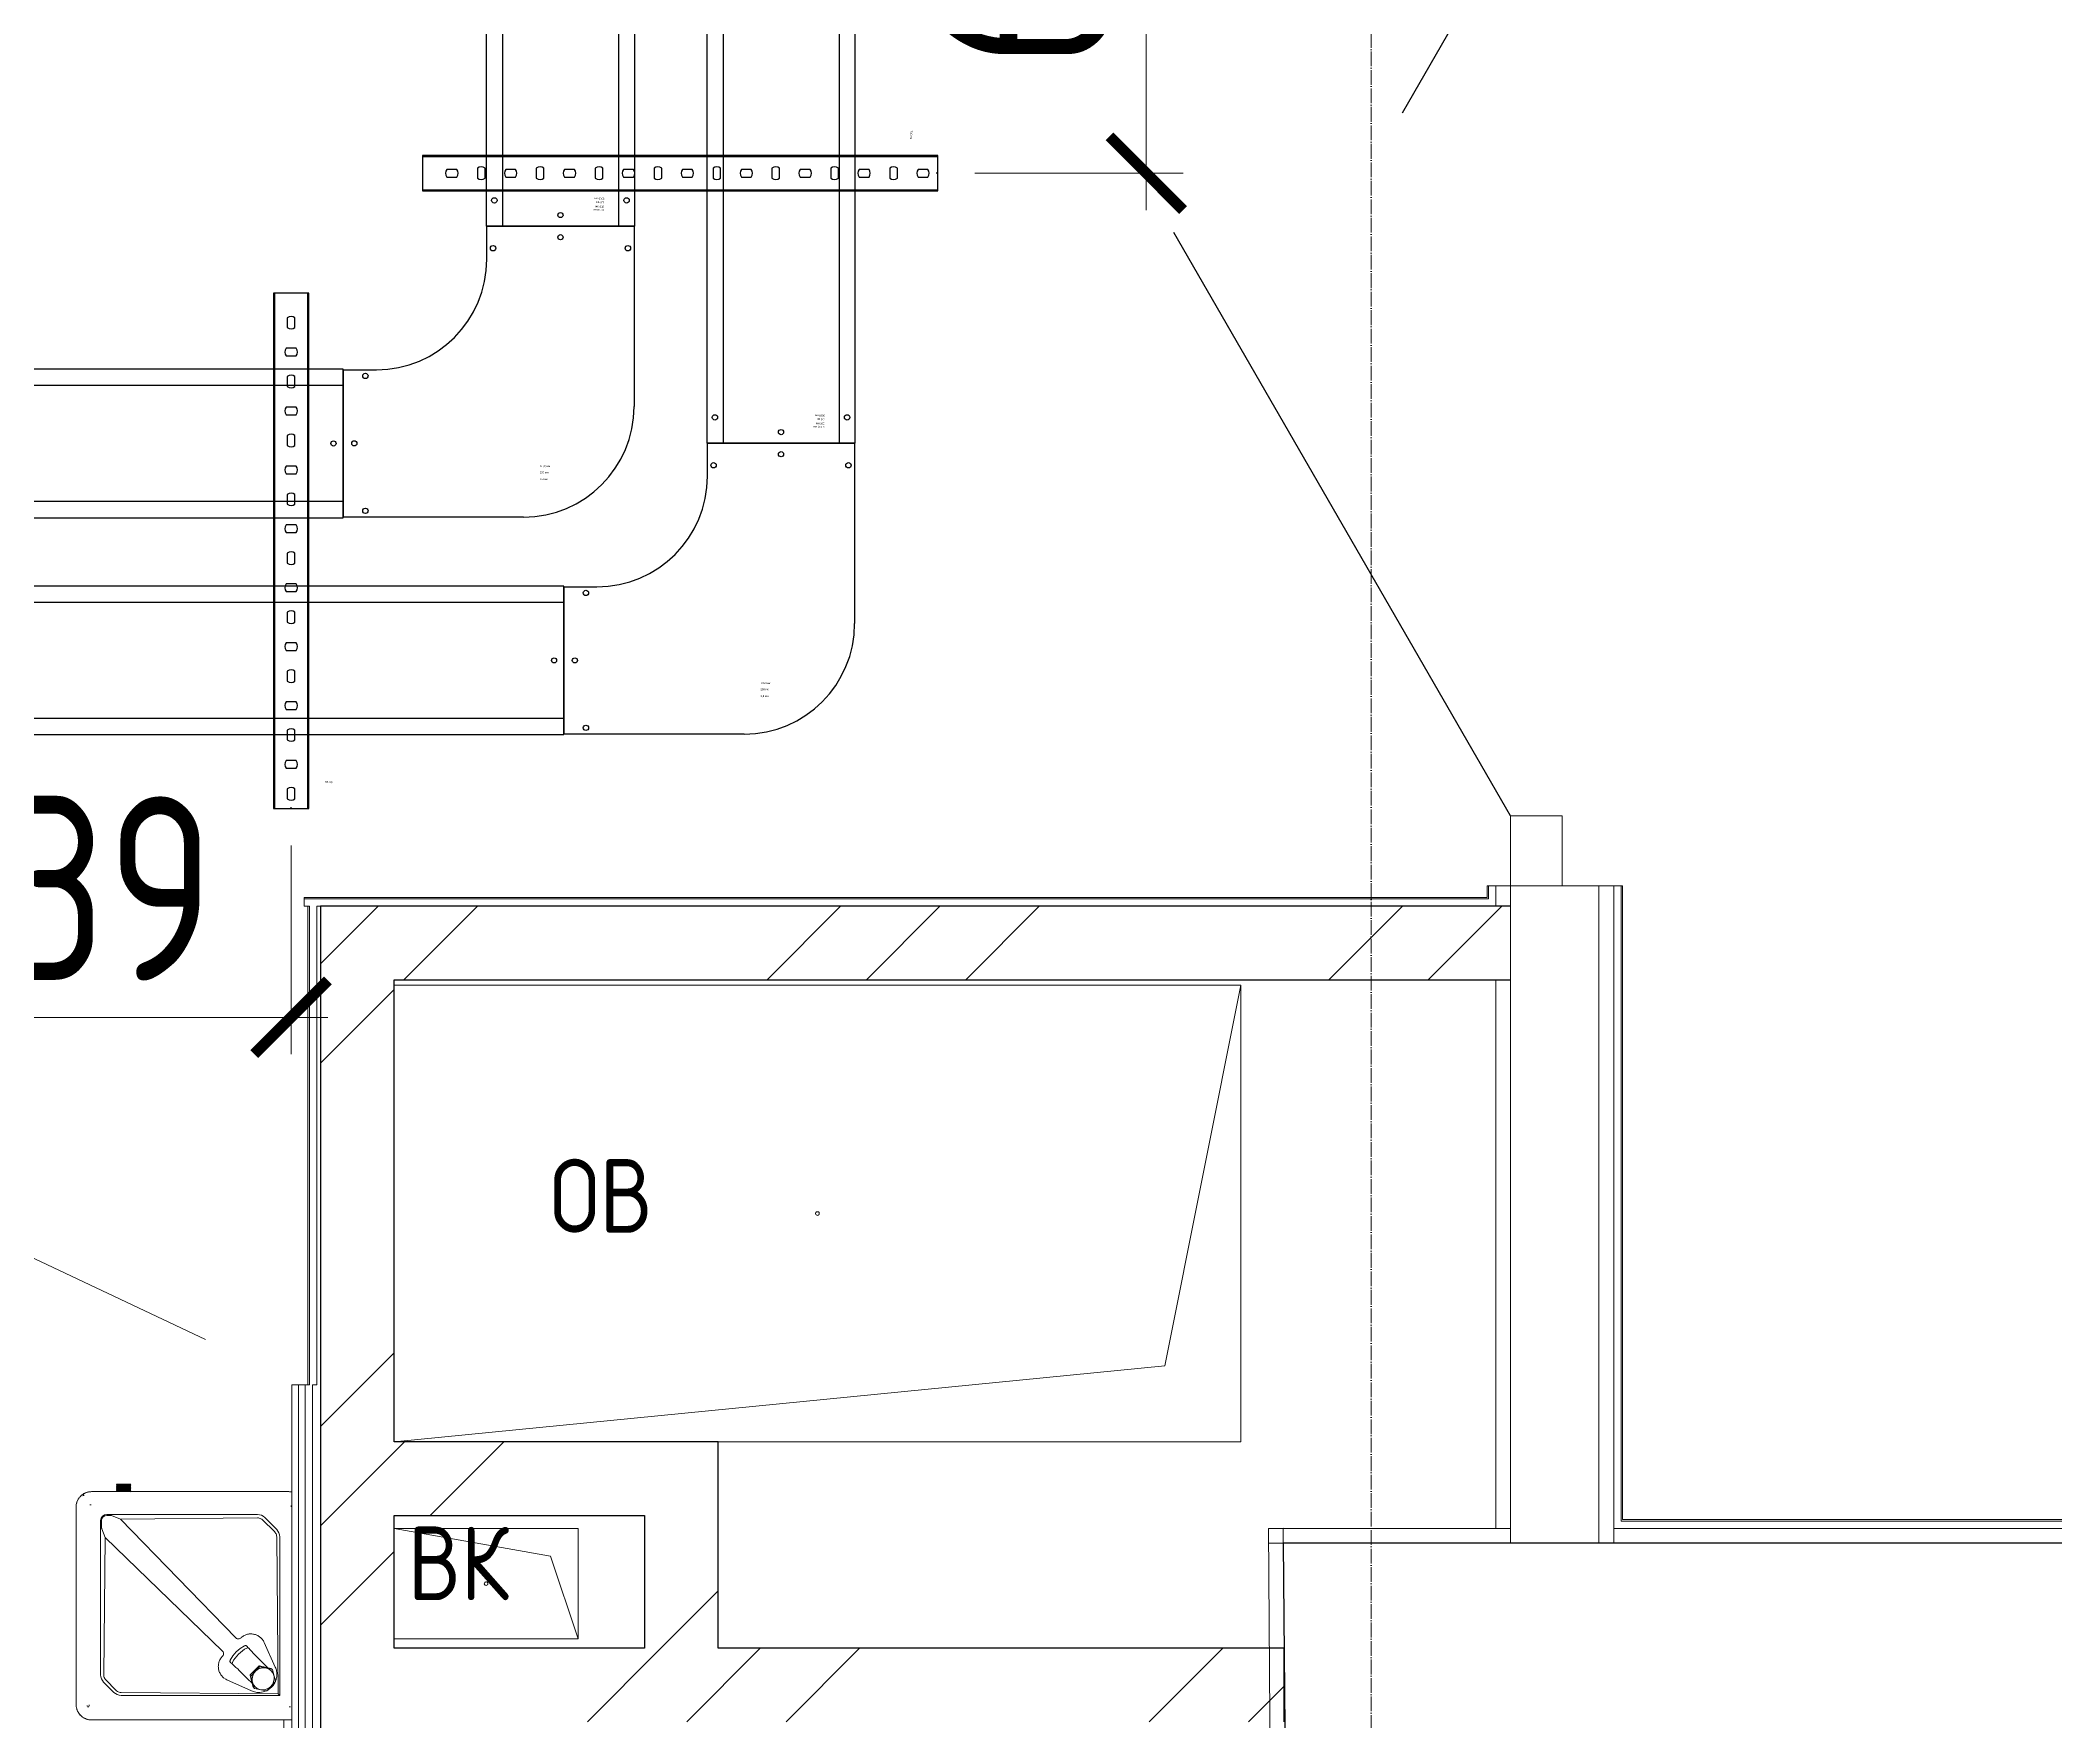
# Model space of a CAD drawing. Header units: millimetres. Extents: x -42533 to 645315, y 3457 to 82611.
# Drawn here: x 327588 to 330326, y 35002 to 37286 of the extents above; entities that cross this region are included whole.
import ezdxf
from ezdxf.enums import TextEntityAlignment as Align

# ---------------------------------------------------------------- set-up
doc = ezdxf.new("R2018")
doc.units = ezdxf.units.MM
doc.linetypes.add('ADSK_Линия сетки', pattern=[25, 20, -2.5, 0, -2.5])
for name, color, linetype in [('00_00_потолок_Панели из стали', 7, 'Continuous'), ('ЭОМ_Лотки авар.', 1, 'Continuous'), ('ЭОМ_Лотки рабочие', 5, 'Continuous')]:
    doc.layers.add(name, color=color, linetype=linetype)
for name, color, linetype, lineweight in [('Аннотация', 7, 'Continuous', 18), ('Двери', 7, 'Continuous', 9), ('Обобщенные модели', 7, 'Continuous', 18), ('Оси', 253, 'Continuous', 9), ('Перекрытие', 7, 'Continuous', 18), ('Сантехника', 7, 'Continuous', 18), ('Стены внутренние', 7, 'Continuous', 18), ('Стены несущие', 7, 'Continuous', 30), ('Стены отделка', 7, 'Continuous', 30), ('Стены перегородки', 7, 'Continuous', 30), ('Стены штриховка', 7, 'Continuous', 9), ('ШТРИХОВКА', 252, 'Continuous', 15)]:
    doc.layers.add(name, color=color, linetype=linetype, lineweight=lineweight)
doc.styles.add('GOST Common_4', font='GOST_Common.ttf', dxfattribs={"width": 0.9, "height": 200})
doc.styles.get("Standard").update_dxf_attribs({"font": 'arial.ttf'})
doc.styles.add('М2', font='isocpeur.ttf', dxfattribs={"width": 0.8})
doc.dimstyles.new('М2-100', dxfattribs={"dimtxt": 250, "dimasz": 100, "dimexe": 50, "dimexo": 50, "dimgap": 50, "dimtad": 1, "dimdec": 0, "dimzin": 1, "dimtxsty": 'М2', "dimblk": 'ARCHTICK', "dimcen": 2.5, "dimdle": 50, "dimclre": 256, "dimclrt": 256, "dimadec": 0, "dimazin": 0, "dimtfac": 1, "dimtdec": 0, "dimtix": 1, "dimtmove": 1, "dimatfit": 3, "dimldrblk": 'NONE', "dimfxl": 1, "dimtolj": 1, "dimlwd": 9, "dimlwe": 9, "dimarcsym": 1})
pattern_1 = [(45, (507.34, 158.9), (-381.661, 381.661), []), (45, (642.3, 158.9), (0, 763.322), []), (45, (372.4, 158.9), (0, 763.322), [])]

# ---------------------------------------------------------------- blocks, each defined once
blk = doc.blocks.new('План 3 этажа')
at = {"layer": 'Стены внутренние', "lineweight": 9}
h = blk.add_hatch(dxfattribs=at)
h.set_pattern_fill('FP_1', color=8, style=0, pattern_type=2)
h.set_pattern_definition(pattern_1)
h.paths.add_polyline_path([(48671.935, 9693.331), (49546.439, 9693.331), (49546.439, 9793.331), (47929.843, 9793.331), (47929.843, 9693.331), (48590.489, 9693.331)])
h = blk.add_hatch(dxfattribs=at)
h.set_pattern_fill('FP_1', color=8, style=0, pattern_type=2)
h.set_pattern_definition(pattern_1)
h.paths.add_polyline_path([(48029.843, 7473.402), (48029.843, 9693.331), (47929.843, 9693.331), (47929.843, 7473.402)])
h = blk.add_hatch(dxfattribs=at)
h.set_pattern_fill('FP_1', color=8, style=0, pattern_type=2)
h.set_pattern_definition(pattern_1)
h.paths.add_polyline_path([(48045.782, 8965.959), (48369.843, 8965.959), (48369.843, 9065.959), (48029.843, 9065.959), (48029.843, 8965.959)])
h = blk.add_hatch(dxfattribs=at)
h.set_pattern_fill('FP_1', color=8, style=0, pattern_type=2)
h.set_pattern_definition(pattern_1)
h.paths.add_polyline_path([(48369.843, 8785.959), (48469.843, 8785.959), (48469.843, 9065.959), (48369.843, 9065.959), (48369.843, 8798.964)])
h = blk.add_hatch(dxfattribs=at)
h.set_pattern_fill('FP_1', color=8, style=0, pattern_type=2)
h.set_pattern_definition(pattern_1)
h.paths.add_polyline_path([(48029.843, 8685.959), (49238.762, 8685.959), (49237.681, 8785.959), (48029.843, 8785.959)])
at = {"layer": 'Аннотация', "color": 8, "lineweight": 9}
blk.add_line((47773.716, 9204.845), (46934.91, 9601.57), dxfattribs=at)
at = {"layer": 'Двери', "color": 8, "lineweight": 30}
for p, q in [((49546.439, 11125.838), (49398.939, 10870.361)), ((49546.439, 9915.838), (49088.939, 10708.252))]:
    blk.add_line(p, q, dxfattribs=at)
at = {"layer": 'Двери', "color": 8}
for p, q in [((49616.439, 9915.838), (49546.439, 9915.838)), ((49546.439, 9915.838), (49546.439, 9820.838)), ((49616.439, 9820.838), (49616.439, 9915.838)), ((49546.439, 9820.838), (49616.439, 9820.838))]:
    blk.add_line(p, q, dxfattribs=at)
at = {"layer": 'Обобщенные модели', "color": 8}
for p, q in [((49179.843, 9685.959), (48029.843, 9685.959)), ((49179.843, 9685.959), (48029.843, 9685.959)), ((49076.509, 9169.292), (49179.843, 9685.959)), ((49179.843, 9065.959), (49179.843, 9685.959)), ((49179.843, 9065.959), (49179.843, 9685.959)), ((48029.843, 9065.959), (49076.509, 9169.292)), ((48469.843, 9065.959), (49179.843, 9065.959)), ((48469.843, 9065.959), (49179.843, 9065.959)), ((48029.843, 8948.331), (48279.843, 8948.331)), ((48029.843, 8948.331), (48242.343, 8910.831)), ((48279.843, 8948.331), (48029.843, 8948.331)), ((48279.843, 8948.331), (48279.843, 8798.331)), ((48279.843, 8798.331), (48279.843, 8948.331)), ((48242.343, 8910.831), (48279.843, 8798.331)), ((48279.843, 8798.331), (48029.843, 8798.331)), ((48029.843, 8798.331), (48279.843, 8798.331))]:
    blk.add_line(p, q, dxfattribs=at)
for centre, start, end in [((48604.843, 9375.959), 90, 270), ((48604.843, 9375.959), 90, 195), ((48604.843, 9375.959), 270, 90), ((48604.843, 9375.959), 330, 90), ((48604.843, 9375.959), 285, 300), ((48154.843, 8873.331), 90, 270), ((48154.843, 8873.331), 105, 180), ((48154.843, 8873.331), 210, 270), ((48154.843, 8873.331), 270, 90), ((48154.843, 8873.331), 330, 75)]:
    blk.add_arc(centre, 2.5, start, end, dxfattribs=at)
at = {"layer": 'Оси', "color": 8, "linetype": 'ADSK_Линия сетки'}
blk.add_line((49356.908, -3523.688), (49356.908, 43515.246), dxfattribs=at)
at = {"layer": 'Перекрытие', "color": 8}
blk.add_line((47879.843, 7373.402), (47879.843, 8688.317), dxfattribs=at)
at = {"layer": 'Сантехника', "color": 8, "lineweight": 9}
for p, q in [((47652.61, 9008.37), (47653.208, 9007.771)), ((47662.341, 9008.37), (47652.61, 9008.37)), ((47653.208, 9007.771), (47652.61, 9007.173)), ((47652.61, 9007.173), (47653.208, 9006.574)), ((47662.341, 9007.173), (47652.61, 9007.173)), ((47653.208, 9006.574), (47652.61, 9005.976)), ((47662.341, 9007.771), (47653.208, 9007.771)), ((47662.341, 9006.574), (47653.208, 9006.574)), ((47654.841, 9008.37), (47662.341, 9008.37)), ((47662.341, 9008.37), (47669.841, 9008.37)), ((47672.072, 9008.37), (47662.341, 9008.37)), ((47671.474, 9007.771), (47662.341, 9007.771)), ((47672.072, 9007.173), (47662.341, 9007.173)), ((47671.474, 9006.574), (47662.341, 9006.574)), ((47671.474, 9007.771), (47672.072, 9008.37)), ((47672.072, 9007.173), (47671.474, 9007.771)), ((47671.474, 9006.574), (47672.072, 9007.173)), ((47672.072, 9005.976), (47671.474, 9006.574)), ((47652.61, 9005.976), (47653.208, 9005.377)), ((47662.341, 9005.976), (47652.61, 9005.976)), ((47653.208, 9005.377), (47652.61, 9004.778)), ((47652.61, 9004.778), (47653.208, 9004.18)), ((47662.341, 9004.778), (47652.61, 9004.778)), ((47653.208, 9004.18), (47652.61, 9003.581)), ((47652.61, 9003.581), (47653.208, 9002.983)), ((47662.341, 9003.581), (47652.61, 9003.581)), ((47653.208, 9002.983), (47652.61, 9002.384)), ((47652.61, 9002.384), (47653.208, 9001.785)), ((47662.341, 9002.384), (47652.61, 9002.384)), ((47653.208, 9001.785), (47652.61, 9001.187)), ((47652.61, 9001.187), (47653.208, 9000.588)), ((47662.341, 9001.187), (47652.61, 9001.187)), ((47653.208, 9000.588), (47652.61, 8999.99)), ((47652.61, 8999.99), (47653.208, 8999.391)), ((47662.341, 8999.99), (47652.61, 8999.99)), ((47653.208, 8999.391), (47652.61, 8998.792)), ((47652.61, 8998.792), (47653.208, 8998.194)), ((47662.341, 8998.792), (47652.61, 8998.792)), ((47662.341, 9005.377), (47653.208, 9005.377)), ((47662.341, 9004.18), (47653.208, 9004.18)), ((47662.341, 9002.983), (47653.208, 9002.983)), ((47662.341, 9001.785), (47653.208, 9001.785)), ((47662.341, 9000.588), (47653.208, 9000.588)), ((47662.341, 8999.391), (47653.208, 8999.391)), ((47672.072, 9005.976), (47662.341, 9005.976)), ((47671.474, 9005.377), (47662.341, 9005.377)), ((47672.072, 9004.778), (47662.341, 9004.778)), ((47671.474, 9004.18), (47662.341, 9004.18)), ((47672.072, 9003.581), (47662.341, 9003.581)), ((47671.474, 9002.983), (47662.341, 9002.983)), ((47672.072, 9002.384), (47662.341, 9002.384)), ((47671.474, 9001.785), (47662.341, 9001.785)), ((47672.072, 9001.187), (47662.341, 9001.187)), ((47671.474, 9000.588), (47662.341, 9000.588)), ((47672.072, 8999.99), (47662.341, 8999.99)), ((47671.474, 8999.391), (47662.341, 8999.391)), ((47672.072, 8998.792), (47662.341, 8998.792)), ((47671.474, 9005.377), (47672.072, 9005.976)), ((47672.072, 9004.778), (47671.474, 9005.377)), ((47671.474, 9004.18), (47672.072, 9004.778)), ((47672.072, 9003.581), (47671.474, 9004.18)), ((47671.474, 9002.983), (47672.072, 9003.581)), ((47672.072, 9002.384), (47671.474, 9002.983)), ((47671.474, 9001.785), (47672.072, 9002.384)), ((47672.072, 9001.187), (47671.474, 9001.785)), ((47671.474, 9000.588), (47672.072, 9001.187)), ((47672.072, 8999.99), (47671.474, 9000.588)), ((47671.474, 8999.391), (47672.072, 8999.99)), ((47672.072, 8998.792), (47671.474, 8999.391)), ((47671.474, 8998.194), (47672.072, 8998.792))]:
    blk.add_line(p, q, dxfattribs=at)
at = {"layer": 'Сантехника', "color": 8}
for p, q in [((47616.477, 8980.3), (47618.336, 8980.3)), ((47886.843, 8998.3), (47618.843, 8998.3)), ((47652.815, 8998.346), (47651.341, 8998.346)), ((47652.61, 8998.346), (47653.913, 8998.346)), ((47659.591, 8998.346), (47656.841, 8998.346)), ((47660.141, 8998.346), (47664.541, 8998.346)), ((47660.141, 8998.346), (47664.541, 8998.346)), ((47667.841, 8998.346), (47665.091, 8998.346)), ((47670.769, 8998.346), (47672.072, 8998.346)), ((47673.341, 8998.346), (47671.867, 8998.346)), ((47889.843, 8977.806), (47889.843, 8979.665)), ((47597.843, 8977.3), (47597.843, 8709.3)), ((47631.218, 8749.513), (47631.218, 8959.05)), ((47632.416, 8959.05), (47632.416, 8951.117)), ((47639.468, 8967.3), (47844.254, 8967.3)), ((47643.093, 8966.102), (47639.468, 8966.102)), ((47639.671, 8967.3), (47640.869, 8966.102)), ((47640.869, 8966.102), (47639.671, 8967.3)), ((47658.344, 8961.042), (47646.177, 8965.706)), ((47658.344, 8961.042), (47844.254, 8962.659)), ((47814.788, 8799.667), (47658.344, 8961.042)), ((47850.934, 8959.979), (47867.368, 8943.986)), ((47854.154, 8963.199), (47870.367, 8946.986)), ((47632.811, 8948.033), (47637.398, 8936.068)), ((47635.461, 8749.513), (47637.398, 8936.068)), ((47637.398, 8936.068), (47796.721, 8781.6)), ((47870.324, 8937.086), (47872.58, 8723.562)), ((47874.468, 8937.086), (47874.468, 8721.675)), ((47832.236, 8785.889), (47829.267, 8788.858)), ((47829.346, 8788.772), (47832.03, 8785.674)), ((47868.436, 8759.977), (47853.458, 8793.395)), ((47807.284, 8766.875), (47810.253, 8763.906)), ((47810.468, 8764.112), (47807.37, 8766.797)), ((47834.441, 8749.424), (47845.875, 8761.417)), ((47847.026, 8760.266), (47835.592, 8748.273)), ((47839.916, 8777.439), (47843.211, 8774.144)), ((47840.807, 8776.548), (47848.747, 8768.609)), ((47846.818, 8761.716), (47862.619, 8758.28)), ((47863.77, 8757.129), (47847.969, 8760.566)), ((47848.747, 8768.609), (47850.281, 8767.074)), ((47850.281, 8767.074), (47859.241, 8758.114)), ((47649.156, 8725.775), (47635.318, 8739.613)), ((47651.899, 8728.518), (47638.25, 8742.545)), ((47802.792, 8742.77), (47836.191, 8727.762)), ((47827.533, 8747.396), (47819.594, 8755.335)), ((47829.068, 8745.861), (47827.533, 8747.396)), ((47838.226, 8736.703), (47829.068, 8745.861)), ((47838.405, 8732.962), (47834.188, 8748.47)), ((47835.339, 8747.319), (47839.556, 8731.811)), ((47856.976, 8728.035), (47868.418, 8740.037)), ((47864.224, 8756.882), (47863.073, 8758.033)), ((47868.671, 8740.991), (47864.46, 8756.475)), ((47613.111, 8708.101), (47613.111, 8706.925)), ((47614.965, 8706.3), (47613.359, 8706.3)), ((47615.843, 8708.793), (47615.843, 8706.934)), ((47872.58, 8723.562), (47659.056, 8725.458)), ((47874.468, 8721.675), (47659.056, 8721.675)), ((47838.635, 8732.564), (47839.786, 8731.413)), ((47840.23, 8731.172), (47856.033, 8727.735)), ((47872.58, 8723.562), (47874.468, 8721.675)), ((47889.208, 8706.3), (47887.349, 8706.3)), ((47618.843, 8688.3), (47886.843, 8688.3))]:
    blk.add_line(p, q, dxfattribs=at)
at = {"layer": 'Сантехника', "color": 8, "flags": 128}
for points in [[(47618.843, 8998.3), (47618.003, 8998.283), (47617.164, 8998.232), (47616.329, 8998.148), (47615.497, 8998.031), (47614.671, 8997.881), (47613.851, 8997.698), (47613.039, 8997.482), (47612.237, 8997.233), (47611.445, 8996.953), (47610.665, 8996.642), (47609.898, 8996.299), (47609.145, 8995.926), (47608.408, 8995.524), (47607.688, 8995.092), (47606.985, 8994.632), (47606.302, 8994.144), (47605.638, 8993.629), (47604.996, 8993.087), (47604.375, 8992.521), (47603.778, 8991.93), (47603.205, 8991.316), (47602.657, 8990.68), (47602.135, 8990.022), (47601.64, 8989.343), (47601.172, 8988.646), (47600.732, 8987.93), (47600.322, 8987.197), (47599.941, 8986.449), (47599.59, 8985.686), (47599.27, 8984.909), (47598.981, 8984.12), (47598.724, 8983.321), (47598.5, 8982.511), (47598.308, 8981.694), (47598.148, 8980.869), (47598.022, 8980.038), (47597.929, 8979.204), (47597.87, 8978.366), (47597.844, 8977.526), (47597.843, 8977.3)], [(47891.237, 8997.835), (47890.412, 8997.994), (47889.582, 8998.12), (47888.747, 8998.213), (47887.909, 8998.272), (47887.069, 8998.298), (47886.843, 8998.3)], [(47646.177, 8965.706), (47645.827, 8965.815), (47645.383, 8965.912), (47644.863, 8965.992), (47644.292, 8966.052), (47643.693, 8966.089), (47643.093, 8966.102)], [(47632.416, 8951.117), (47632.428, 8950.517), (47632.465, 8949.918), (47632.525, 8949.347), (47632.605, 8948.827), (47632.702, 8948.383), (47632.811, 8948.033)], [(47807.199, 8769.375), (47810.85, 8775.261), (47815.487, 8780.655), (47820.882, 8785.292), (47826.767, 8788.943)], [(47826.767, 8788.943), (47827.371, 8789.186), (47827.962, 8789.292), (47828.508, 8789.256), (47828.978, 8789.079), (47829.346, 8788.772)], [(47807.37, 8766.797), (47807.063, 8767.164), (47806.887, 8767.634), (47806.85, 8768.18), (47806.957, 8768.771), (47807.199, 8769.375)], [(47597.843, 8709.3), (47597.859, 8708.46), (47597.91, 8707.621), (47597.994, 8706.786), (47598.111, 8705.954), (47598.261, 8705.127), (47598.445, 8704.308), (47598.661, 8703.496), (47598.909, 8702.694), (47599.189, 8701.902), (47599.5, 8701.122), (47599.843, 8700.355), (47600.216, 8699.602), (47600.618, 8698.865), (47601.05, 8698.145), (47601.511, 8697.442), (47601.999, 8696.758), (47602.514, 8696.095), (47603.055, 8695.452), (47603.621, 8694.832), (47604.212, 8694.235), (47604.826, 8693.662), (47605.463, 8693.114), (47606.12, 8692.592), (47606.799, 8692.096), (47607.496, 8691.629), (47608.212, 8691.189), (47608.945, 8690.778), (47609.693, 8690.397), (47610.457, 8690.047), (47611.233, 8689.727), (47612.022, 8689.438), (47612.822, 8689.181), (47613.631, 8688.956), (47614.449, 8688.764), (47615.273, 8688.605), (47616.104, 8688.479), (47616.939, 8688.386), (47617.776, 8688.327), (47618.616, 8688.301), (47618.843, 8688.3)], [(47886.843, 8688.3), (47887.682, 8688.316), (47888.521, 8688.367), (47889.357, 8688.451), (47890.188, 8688.568), (47891.015, 8688.718)]]:
    blk.add_lwpolyline(points, dxfattribs=at)
at = {"layer": 'Сантехника', "color": 8}
for centre, radius, start, end in [((47618.843, 8977.3), 21, 140.283995, 180), ((47618.843, 8977.3), 21, 113.677097, 135.814992), ((47615.848, 8982.8), 13, 122.114017, 132.060084), ((47618.843, 8977.3), 21, 102.50393, 111.373714), ((47618.843, 8977.3), 21, 90, 97.617157), ((47886.843, 8977.3), 21, 78.571429, 90), ((47639.468, 8959.05), 8.25, 90, 180), ((47639.468, 8959.05), 7.052, 90, 180), ((47844.254, 8953.3), 14, 45, 90), ((47860.468, 8937.086), 14, 0, 45), ((47645.218, 8749.513), 14, 180, 225), ((47618.843, 8709.3), 21, 180, 187.617157), ((47659.056, 8735.675), 14, 225, 270), ((47618.843, 8709.3), 21, 192.50393, 201.373714), ((47618.843, 8709.3), 21, 203.677097, 225.814992), ((47618.843, 8709.3), 21, 230.283995, 270), ((47886.843, 8709.3), 21, 270, 277.617157)]:
    blk.add_arc(centre, radius, start, end, dxfattribs=at)
for centre, major_axis, ratio, start_param, end_param in [((47812.374, 8766.028), (2.121, 2.121), 0.66913061, 2.01620352, 3.19906486), ((47833.677, 8762.466), (22.71, 22.71), 0.66913061, 1.12538914, 2.01620352), ((47588.691, 8524.432), (230.903, 230.903), 0.66913061, 0, 0.05747221), ((47830.114, 8783.768), (2.121, 2.121), 0.66913061, 6.2257131, 7.40857445), ((48071.71, 9007.451), (230.903, 230.903), 0.66913061, 3.08412044, 3.14159265), ((47846.565, 8760.762), (0.707, 0.707), 0.95105652, 0.54867915, 1.5958767), ((47847.716, 8759.611), (0.707, 0.707), 0.95105652, 0.54867915, 1.5958767), ((47835.131, 8748.769), (0.707, 0.707), 0.95105652, 1.5958767, 2.64307425), ((47836.282, 8747.618), (0.707, 0.707), 0.95105652, 1.5958767, 2.64307425), ((47851.985, 8744.157), (10.891, 10.891), 0.95105652, 1.57079633, 4.71238898), ((47851.985, 8744.157), (10.891, 10.891), 0.95105652, 4.71238898, 7.85398163), ((47863.517, 8756.175), (0.707, 0.707), 0.95105652, 5.7846669, 6.83186445), ((47867.728, 8740.691), (0.707, 0.707), 0.95105652, 4.73746935, 5.7846669), ((47840.477, 8732.104), (0.691, 0.691), 0.95105652, 2.64307425, 3.6902718), ((47856.286, 8728.689), (0.707, 0.707), 0.95105652, 3.6902718, 4.73746935)]:
    blk.add_ellipse(centre, major_axis=major_axis, ratio=ratio, start_param=start_param, end_param=end_param, dxfattribs=at)
for points in [[(47844.254, 8962.659), (47845.094, 8962.663), (47846.708, 8962.468), (47849.031, 8961.536), (47850.331, 8960.561), (47850.934, 8959.979)], [(47867.368, 8943.986), (47867.992, 8943.373), (47869.044, 8942.044), (47870.074, 8939.643), (47870.311, 8937.962), (47870.324, 8937.086)], [(47853.458, 8793.395), (47852.79, 8794.872), (47851.163, 8797.584), (47847.767, 8801.014), (47843.671, 8803.524), (47839.09, 8804.994), (47834.291, 8805.333), (47829.552, 8804.525), (47825.121, 8802.599), (47822.603, 8800.685), (47821.434, 8799.561)], [(47796.795, 8774.853), (47795.655, 8773.691), (47793.711, 8771.182), (47791.746, 8766.754), (47790.904, 8762.008), (47791.216, 8757.196), (47792.669, 8752.598), (47795.17, 8748.484), (47797.457, 8746.21), (47798.707, 8745.233)], [(47638.25, 8742.545), (47637.643, 8743.174), (47636.626, 8744.53), (47635.656, 8746.953), (47635.456, 8748.637), (47635.461, 8749.513)], [(47799.65, 8744.541), (47800.633, 8743.863), (47801.677, 8743.275), (47802.792, 8742.77)], [(47659.056, 8725.458), (47658.148, 8725.47), (47656.406, 8725.714), (47653.915, 8726.779), (47652.535, 8727.87), (47651.899, 8728.518)]]:
    blk.add_open_spline(points, degree=3, dxfattribs=at)
for points, knots in [([(47821.434, 8799.561), (47820.829, 8798.98), (47819.734, 8798.375), (47818.087, 8798.184), (47816.447, 8798.429), (47815.374, 8799.068), (47814.788, 8799.667)], [-1, -1, -1, -1, -0.66666667, -0.5, -0.33333333, 0, 0, 0, 0]), ([(47796.721, 8781.6), (47797.33, 8781.004), (47797.978, 8779.912), (47798.22, 8778.245), (47798.016, 8776.571), (47797.392, 8775.463), (47796.795, 8774.853)], [-1, -1, -1, -1, -0.66666667, -0.5, -0.33333333, 0, 0, 0, 0]), ([(47857.459, 8728.381), (47857.914, 8728.618), (47861.783, 8730.791), (47865.633, 8734.641), (47867.89, 8738.855), (47868.251, 8739.622)], [-0.626162496, -0.626162496, -0.626162496, -0.626162496, -0.6, -0.4, -0.356813529, -0.356813529, -0.356813529, -0.356813529]), ([(47868.819, 8740.929), (47869.057, 8741.523), (47869.93, 8743.977), (47870.763, 8748.494), (47870.404, 8754.434), (47869.247, 8758.152), (47868.436, 8759.977)], [-0.332613361, -0.332613361, -0.332613361, -0.332613361, -0.3, -0.2, -0.1, 0, 0, 0, 0]), ([(47836.191, 8727.762), (47838.018, 8726.948), (47841.74, 8725.787), (47848.554, 8725.369), (47853.282, 8726.507), (47855.876, 8727.628)], [-1, -1, -1, -1, -0.9, -0.8, -0.655947404, -0.655947404, -0.655947404, -0.655947404])]:
    blk.add_open_spline(points, degree=3, knots=knots, dxfattribs=at)
at = {"layer": 'Стены несущие', "color": 8}
for p, q in [((47929.843, 9793.331), (47929.843, 7373.402)), ((49546.439, 9793.331), (47929.843, 9793.331)), ((48029.843, 9065.959), (48029.843, 9693.331)), ((48029.843, 9693.331), (49546.439, 9693.331)), ((48469.843, 9065.959), (48029.843, 9065.959)), ((48469.843, 8785.959), (48469.843, 9065.959)), ((48029.843, 8785.959), (48029.843, 8965.959)), ((48029.843, 8965.959), (48369.843, 8965.959)), ((48369.843, 8965.959), (48369.843, 8785.959)), ((49237.681, 8928.331), (49248.723, 7473.402)), ((55601.88, 8928.331), (49237.681, 8928.331)), ((48369.843, 8785.959), (48029.843, 8785.959)), ((49238.762, 8785.959), (48469.843, 8785.959)), ((49238.762, 8685.959), (49238.762, 8785.959))]:
    blk.add_line(p, q, dxfattribs=at)
at = {"layer": 'Стены отделка', "color": 8, "lineweight": 9}
for p, q in [((49514.439, 9805.331), (47907.843, 9805.331)), ((47907.843, 9805.331), (47907.843, 9793.331)), ((49546.439, 9820.838), (49514.439, 9820.838)), ((49514.439, 9820.838), (49514.439, 9805.331)), ((49698.439, 9820.838), (49666.439, 9820.838)), ((49698.439, 8960.331), (49698.439, 9820.838)), ((47907.843, 9793.331), (47912.843, 9793.331)), ((47912.843, 9793.331), (47912.843, 9143.3)), ((47924.843, 9793.331), (47929.843, 9793.331)), ((47924.843, 9143.3), (47924.843, 9793.331)), ((49526.439, 9693.331), (49526.439, 8948.331)), ((47912.843, 9143.3), (47890.843, 9143.3)), ((47890.843, 9143.3), (47890.843, 8543.3)), ((47918.843, 8543.3), (47918.843, 9143.3)), ((47918.843, 9143.3), (47924.843, 9143.3)), ((55329.612, 8960.331), (49698.439, 8960.331)), ((49237.528, 8948.502), (49217.528, 8948.35)), ((49217.528, 8948.35), (49228.723, 7473.402)), ((49217.68, 8948.331), (49217.68, 8928.331)), ((49217.68, 8948.331), (49546.439, 8948.331)), ((49217.68, 8928.331), (49237.681, 8928.331)), ((49237.681, 8928.331), (49237.528, 8948.502)), ((49686.439, 8928.331), (49686.439, 8948.331)), ((49686.439, 8948.331), (55561.879, 8948.331)), ((49686.439, 8928.331), (55561.879, 8928.331))]:
    blk.add_line(p, q, dxfattribs=at)
at = {"layer": 'Стены перегородки', "color": 8, "lineweight": 18}
for p, q in [((49546.439, 8928.331), (49546.439, 9820.838)), ((49666.439, 9820.838), (49616.439, 9820.838)), ((49666.439, 8928.331), (49666.439, 9820.838))]:
    blk.add_line(p, q, dxfattribs=at)
at = {"layer": 'Стены штриховка', "color": 8}
for p, q in [((49516.439, 9803.331), (47907.843, 9803.331)), ((49516.439, 9820.838), (49516.439, 9803.331)), ((49526.439, 9820.838), (49526.439, 9793.331)), ((49686.439, 8948.331), (49686.439, 9820.838)), ((49696.439, 8958.331), (49696.439, 9820.838)), ((47914.843, 9793.331), (47912.843, 9793.331)), ((47914.843, 9793.331), (47914.843, 9143.3)), ((47899.843, 9143.3), (47899.843, 8543.3)), ((47908.843, 9143.3), (47908.843, 8543.3)), ((47914.843, 9143.3), (47912.843, 9143.3)), ((55331.629, 8958.331), (49696.439, 8958.331))]:
    blk.add_line(p, q, dxfattribs=at)
at = {"layer": 'Аннотация', "color": 8, "lineweight": 9, "char_height": 100, "width": 156.348, "attachment_point": 1, "line_spacing_factor": 1.022766, "style": 'GOST Common_4'}
for s, insert in [('\\pxt3.6,7.2,10.8,14.4,18,21.6,25.2,28.8,32.4,36,39.6,43.2,46.8,50.4,54,57.6,61.2,64.8,68.4,72,75.6,79.2,82.8,86.4,90,93.6,97.2,100.8,104.4,108,111.6,115.2;{ОВ}', (48241.565, 9449.995)), ('\\pxt3.6,7.2,10.8,14.4,18,21.6,25.2,28.8,32.4,36,39.6,43.2,46.8,50.4,54,57.6,61.2,64.8,68.4,72,75.6,79.2,82.8,86.4,90,93.6,97.2,100.8,104.4,108,111.6,115.2;{ВК}', (48048.293, 8951.118))]:
    blk.add_mtext(s, dxfattribs=dict(at, insert=insert))
blk = doc.blocks.new('*U1329')
at = {"color": 0, "linetype": 'Continuous', "lineweight": 25}
for p, q in [((-78.8, -46976.1), (-78.8, 0)), ((78.8, -46976.1), (78.8, 0))]:
    blk.add_line(p, q, dxfattribs=at)
blk.add_lwpolyline([(100.8, -46976.1), (100.8, 0), (-100.8, 0), (-100.8, -46976.1)], close=True, dxfattribs=at)
at = {"color": 0, "linetype": 'ByBlock', "lineweight": -2}
blk.add_circle((0, -46962.8), 3.5, dxfattribs=at)
at = {"color": 0, "flags": 9}
for tag, p in [('АРТИКУЛ', (-59.7, -11.8)), ('НАИМЕНОВАНИЕ', (-59.1, -7)), ('ПРИМЕЧАНИЕ', (-58.8, -17.3))]:
    blk.add_attdef(tag, text='', height=2.5, dxfattribs=at).set_placement(p, align=Align.TOP_LEFT)
at = {"color": 0, "lineweight": 30, "flags": 104}
for tag, p in [('ВЫСОТА', (-59.6, -20.9)), ('ШИРИНА', (-58.9, -25.1)), ('ДЛИНА', (-59.5, -36.1)), ('ТОЛЩИНА', (-59, -31))]:
    blk.add_attdef(tag, text='', height=2.5, dxfattribs=at).set_placement(p, align=Align.TOP_LEFT)
blk = doc.blocks.new('*U1334')
at = {"color": 0, "linetype": 'Continuous', "lineweight": 25}
for p, q in [((-78.8, -46398.7), (-78.8, 0)), ((78.8, -46398.7), (78.8, 0))]:
    blk.add_line(p, q, dxfattribs=at)
blk.add_lwpolyline([(100.8, -46398.7), (100.8, 0), (-100.8, 0), (-100.8, -46398.7)], close=True, dxfattribs=at)
at = {"color": 0, "linetype": 'ByBlock', "lineweight": -2}
blk.add_circle((0, -46385.4), 3.5, dxfattribs=at)
at = {"color": 0, "flags": 9}
for tag, p in [('АРТИКУЛ', (-59.7, -11.8)), ('НАИМЕНОВАНИЕ', (-59.1, -7)), ('ПРИМЕЧАНИЕ', (-58.8, -17.3))]:
    blk.add_attdef(tag, text='', height=2.5, dxfattribs=at).set_placement(p, align=Align.TOP_LEFT)
at = {"color": 0, "lineweight": 30, "flags": 104}
for tag, p in [('ВЫСОТА', (-59.6, -20.9)), ('ШИРИНА', (-58.9, -25.1)), ('ДЛИНА', (-59.5, -36.1)), ('ТОЛЩИНА', (-59, -31))]:
    blk.add_attdef(tag, text='', height=2.5, dxfattribs=at).set_placement(p, align=Align.TOP_LEFT)
blk = doc.blocks.new('*U36')
at = {"color": 0, "linetype": 'ByBlock', "lineweight": -2}
for p, q in [((100, 295), (-100, 295)), ((-100, 250), (-100, 295)), ((100, 295), (100, 50)), ((-295, 100), (-295, -100)), ((-295, 100), (-250, 100)), ((-50, -100), (-295, -100))]:
    blk.add_line(p, q, dxfattribs=at)
for centre, radius in [((0, 280), 3.5), ((-91.6, 265), 3.65), ((91.6, 265), 3.65), ((-265, 91.6), 3.65), ((-280, 0), 3.5), ((-265, -91.6), 3.65)]:
    blk.add_circle(centre, radius, dxfattribs=at)
for centre in [(-250, 250), (-50, 50)]:
    blk.add_arc(centre, 150, 270, 0, dxfattribs=at)
at = {"color": 0, "linetype": 'ByBlock', "lineweight": -2, "flags": 9}
for tag, p in [('НАИМЕНОВАНИЕ', (-27.7, -11.1)), ('ПРИМЕЧАНИЕ', (-27.4, -22.9)), ('АРТИКУЛ', (-26.9, -16.8))]:
    blk.add_attdef(tag, p, '', height=2.5, dxfattribs=at)
at = {"color": 0, "linetype": 'ByBlock', "lineweight": -2, "flags": 104}
for tag, p in [('ШИРИНА', (-27.8, -38.1)), ('ВЫСОТА', (-27.6, -29.7)), ('ТОЛЩИНА', (-27.5, -47.3))]:
    blk.add_attdef(tag, text='', height=2.5, dxfattribs=at).set_placement(p, align=Align.TOP_LEFT)
blk = doc.blocks.new('*U1332')
at = {"color": 0, "linetype": 'Continuous', "lineweight": 25}
for p, q in [((-78.8, -26281.8), (-78.8, 0)), ((78.8, -26281.8), (78.8, 0))]:
    blk.add_line(p, q, dxfattribs=at)
blk.add_lwpolyline([(100.8, -26281.8), (100.8, 0), (-100.8, 0), (-100.8, -26281.8)], close=True, dxfattribs=at)
at = {"color": 0, "linetype": 'ByBlock', "lineweight": -2}
blk.add_circle((0, -15), 3.5, dxfattribs=at)
at = {"color": 0, "linetype": 'Continuous', "lineweight": 25}
for centre, radius in [((0, -15), 3.5), ((-89.8, -35), 3.65), ((89.8, -35), 3.65)]:
    blk.add_circle(centre, radius, dxfattribs=at)
at = {"color": 0, "flags": 9}
for tag, p in [('АРТИКУЛ', (-59.7, -11.8)), ('НАИМЕНОВАНИЕ', (-59.1, -7)), ('ПРИМЕЧАНИЕ', (-58.8, -17.3))]:
    blk.add_attdef(tag, text='', height=2.5, dxfattribs=at).set_placement(p, align=Align.TOP_LEFT)
at = {"color": 0, "lineweight": 30, "flags": 104}
for tag, p in [('ВЫСОТА', (-59.6, -20.9)), ('ШИРИНА', (-58.9, -25.1)), ('ДЛИНА', (-59.5, -36.1)), ('ТОЛЩИНА', (-59, -31))]:
    blk.add_attdef(tag, text='', height=2.5, dxfattribs=at).set_placement(p, align=Align.TOP_LEFT)
blk = doc.blocks.new('*U1326')
at = {"color": 0, "linetype": 'Continuous', "lineweight": 25}
for p, q in [((-78.8, -25997.9), (-78.8, 0)), ((78.8, -25997.9), (78.8, 0))]:
    blk.add_line(p, q, dxfattribs=at)
blk.add_lwpolyline([(100.8, -25997.9), (100.8, 0), (-100.8, 0), (-100.8, -25997.9)], close=True, dxfattribs=at)
at = {"color": 0, "linetype": 'ByBlock', "lineweight": -2}
blk.add_circle((0, -15), 3.5, dxfattribs=at)
at = {"color": 0, "linetype": 'Continuous', "lineweight": 25}
for centre, radius in [((0, -15), 3.5), ((-89.8, -35), 3.65), ((89.8, -35), 3.65)]:
    blk.add_circle(centre, radius, dxfattribs=at)
at = {"color": 0, "flags": 9}
for tag, p in [('АРТИКУЛ', (-59.7, -11.8)), ('НАИМЕНОВАНИЕ', (-59.1, -7)), ('ПРИМЕЧАНИЕ', (-58.8, -17.3))]:
    blk.add_attdef(tag, text='', height=2.5, dxfattribs=at).set_placement(p, align=Align.TOP_LEFT)
at = {"color": 0, "lineweight": 30, "flags": 104}
for tag, p in [('ВЫСОТА', (-59.6, -20.9)), ('ШИРИНА', (-58.9, -25.1)), ('ДЛИНА', (-59.5, -36.1)), ('ТОЛЩИНА', (-59, -31))]:
    blk.add_attdef(tag, text='', height=2.5, dxfattribs=at).set_placement(p, align=Align.TOP_LEFT)
blk = doc.blocks.new('*U45')
at = {"color": 0, "linetype": 'ByBlock', "lineweight": -2}
for points in [[(24, -700), (24, 0), (-24, 0), (-24, -700)], [(-22.5, -700), (-22.5, 0)], [(22.5, -700), (22.5, 0)], [(-24, -700), (24, -700)]]:
    blk.add_lwpolyline(points, dxfattribs=at)
at = {"color": 254, "transparency": 33554483}
blk.add_lwpolyline([(0, 0.7), (0, -2.2)], dxfattribs=at)
at = {"color": 0, "linetype": 'ByBlock', "lineweight": -2}
for points in [[(-5.2, -13.3), (-5.2, -26.7, 0.345739), (5.2, -26.7), (5.2, -13.3, 0.345739)], [(-6.7, -54.8, 0.345739), (-6.7, -65.2), (6.7, -65.2, 0.345739), (6.7, -54.8)], [(-5.2, -93.3), (-5.2, -106.7, 0.345739), (5.2, -106.7), (5.2, -93.3, 0.345739)], [(-6.7, -134.8, 0.345739), (-6.7, -145.2), (6.7, -145.2, 0.345739), (6.7, -134.8)], [(-5.2, -173.3), (-5.2, -186.7, 0.345739), (5.2, -186.7), (5.2, -173.3, 0.345739)], [(-6.7, -214.8, 0.345739), (-6.7, -225.2), (6.7, -225.2, 0.345739), (6.7, -214.8)], [(-5.2, -253.3), (-5.2, -266.7, 0.345739), (5.2, -266.7), (5.2, -253.3, 0.345739)], [(-6.7, -294.8, 0.345739), (-6.7, -305.2), (6.7, -305.2, 0.345739), (6.7, -294.8)], [(-5.2, -333.3), (-5.2, -346.7, 0.345739), (5.2, -346.7), (5.2, -333.3, 0.345739)], [(-6.7, -374.8, 0.345739), (-6.7, -385.2), (6.7, -385.2, 0.345739), (6.7, -374.8)], [(-5.2, -413.3), (-5.2, -426.7, 0.345739), (5.2, -426.7), (5.2, -413.3, 0.345739)], [(-6.7, -454.8, 0.345739), (-6.7, -465.2), (6.7, -465.2, 0.345739), (6.7, -454.8)], [(-5.2, -493.3), (-5.2, -506.7, 0.345739), (5.2, -506.7), (5.2, -493.3, 0.345739)], [(-6.7, -534.8, 0.345739), (-6.7, -545.2), (6.7, -545.2, 0.345739), (6.7, -534.8)], [(-5.2, -573.3), (-5.2, -586.7, 0.345739), (5.2, -586.7), (5.2, -573.3, 0.345739)], [(-6.7, -614.8, 0.345739), (-6.7, -625.2), (6.7, -625.2, 0.345739), (6.7, -614.8)], [(-5.2, -653.3), (-5.2, -666.7, 0.345739), (5.2, -666.7), (5.2, -653.3, 0.345739)]]:
    blk.add_lwpolyline(points, format="xyb", close=True, dxfattribs=at)
at = {"flags": 9}
for tag, p in [('АРТИКУЛ', (-58.9, -24.5)), ('НАИМЕНОВАНИЕ', (-58.2, -19.4)), ('ПРИМЕЧАНИЕ', (-58.3, -30.8))]:
    blk.add_attdef(tag, p, '', height=2.5, dxfattribs=at)
at = {"lineweight": 30, "flags": 104}
blk.add_attdef('ДЛИНА', text='', height=2.5, dxfattribs=at).set_placement((-57.7, -34.6), align=Align.TOP_LEFT)
blk = doc.blocks.new('_ArchTick')
at = {"color": 0, "linetype": 'ByBlock', "lineweight": 70, "const_width": 0.15}
blk.add_lwpolyline([(-0.5, -0.5), (0.5, 0.5)], dxfattribs=at)
blk = doc.blocks.new('*D1569')
at = {"layer": '00_00_потолок_Панели из стали', "lineweight": 9, "transparency": 16777216}
for p, q in [((327290.1, 36192.2), (327290.1, 35908.8)), ((327929.1, 36192.2), (327929.1, 35908.8))]:
    blk.add_line(p, q, dxfattribs=at)
at = {"layer": '00_00_потолок_Панели из стали', "color": 0, "lineweight": 9, "transparency": 16777216}
blk.add_line((327979.1, 35958.8), (327240.1, 35958.8), dxfattribs=at)
at = {"layer": 'Defpoints', "color": 0, "transparency": 16777216}
for p in [(327290.1, 36242.2), (327929.1, 36242.2), (327290.1, 35958.8)]:
    blk.add_point(p, dxfattribs=at)
at = {"layer": '00_00_потолок_Панели из стали', "color": 0, "lineweight": 9, "transparency": 16777216, "xscale": 100, "yscale": 100, "zscale": 100, "rotation": 180}
blk.add_blockref('_ArchTick', (327290.1, 35958.8), dxfattribs=at)
at = {"layer": '00_00_потолок_Панели из стали', "color": 0, "lineweight": 9, "transparency": 16777216, "xscale": 100, "yscale": 100, "zscale": 100}
blk.add_blockref('_ArchTick', (327929.1, 35958.8), dxfattribs=at)
at = {"layer": '00_00_потолок_Панели из стали', "transparency": 16777216, "insert": (327609.6, 36133.8), "char_height": 250, "attachment_point": 5, "style": 'М2'}
blk.add_mtext('\\A1;639', dxfattribs=at)
blk = doc.blocks.new('_None')
blk = doc.blocks.new('*D1637')
at = {"layer": '00_00_потолок_Панели из стали', "color": 0, "lineweight": 9, "transparency": 16777216}
blk.add_line((329090.8, 37826.4), (329090.8, 37055.1), dxfattribs=at)
at = {"layer": '00_00_потолок_Панели из стали', "lineweight": 9, "transparency": 16777216}
for p, q in [((328856.6, 37776.4), (329140.8, 37776.4)), ((328858, 37105.1), (329140.8, 37105.1))]:
    blk.add_line(p, q, dxfattribs=at)
at = {"layer": 'Defpoints', "color": 0, "transparency": 16777216}
for p in [(328806.6, 37776.4), (328808, 37105.1), (329090.8, 37105.1)]:
    blk.add_point(p, dxfattribs=at)
at = {"layer": '00_00_потолок_Панели из стали', "color": 0, "lineweight": 9, "transparency": 16777216, "xscale": 100, "yscale": 100, "zscale": 100}
for p, rotation in [((329090.8, 37776.4), 90), ((329090.8, 37105.1), 270)]:
    blk.add_blockref('_ArchTick', p, dxfattribs=dict(at, rotation=rotation))
at = {"layer": '00_00_потолок_Панели из стали', "transparency": 16777216, "insert": (328915.8, 37440.8), "char_height": 250, "attachment_point": 5, "rotation": 90, "style": 'М2'}
blk.add_mtext('\\A1;671', dxfattribs=at)

msp = doc.modelspace()

# ---------------------------------------------------------------- block references
at = {"layer": 'ШТРИХОВКА'}
msp.add_blockref('План 3 этажа', (280039.2, 26316.4), dxfattribs=at)
at = {"layer": 'ЭОМ_Лотки авар.', "color": 1}
ref = msp.add_blockref('*U1326', (328295, 37033.2), dxfattribs=dict(at, rotation=180))
lines = msp.add_mtext('3000 мм', dxfattribs={"layer": '0', "color": 0, "insert": (328354.6, 37069.3), "char_height": 2.5, "attachment_point": 1, "rotation": 180})
ref.add_attrib('ДЛИНА', '', (328354.6, 37069.3)).embed_mtext(lines)
lines = msp.add_mtext('1,0 мм', dxfattribs={"layer": '0', "color": 0, "insert": (328354, 37064.2), "char_height": 2.5, "attachment_point": 1, "rotation": 180})
ref.add_attrib('ТОЛЩИНА', '', (328354, 37064.2)).embed_mtext(lines)
lines = msp.add_mtext('h=100 мм', dxfattribs={"layer": '0', "color": 0, "insert": (328354.6, 37054.1), "char_height": 2.5, "attachment_point": 1, "rotation": 180})
ref.add_attrib('ВЫСОТА', '', (328354.6, 37054.1)).embed_mtext(lines)
lines = msp.add_mtext('200 мм', dxfattribs={"layer": '0', "color": 0, "insert": (328354, 37058.3), "char_height": 2.5, "attachment_point": 1, "rotation": 180})
ref.add_attrib('ШИРИНА', '', (328354, 37058.3)).embed_mtext(lines)
ref = msp.add_blockref('*U36', (328295, 36738.2), dxfattribs=at)
lines = msp.add_mtext('h=80 мм', dxfattribs={"layer": '0', "color": 0, "linetype": 'ByBlock', "lineweight": -2, "insert": (328267.4, 36708.4), "char_height": 2.5, "attachment_point": 1})
ref.add_attrib('ВЫСОТА', '', (328267.4, 36708.4), dxfattribs={"flags": 104}).embed_mtext(lines)
lines = msp.add_mtext('200 мм', dxfattribs={"layer": '0', "color": 0, "linetype": 'ByBlock', "lineweight": -2, "insert": (328267.2, 36700.1), "char_height": 2.5, "attachment_point": 1})
ref.add_attrib('ШИРИНА', '', (328267.2, 36700.1), dxfattribs={"flags": 104}).embed_mtext(lines)
lines = msp.add_mtext('0,8 мм', dxfattribs={"layer": '0', "color": 0, "linetype": 'ByBlock', "lineweight": -2, "insert": (328267.5, 36690.9), "char_height": 2.5, "attachment_point": 1})
ref.add_attrib('ТОЛЩИНА', '', (328267.5, 36690.9), dxfattribs={"flags": 104}).embed_mtext(lines)
at = {"layer": 'ЭОМ_Лотки авар.', "color": 1, "rotation": 90}
msp.add_blockref('*U1334', (281601.3, 36738.1), dxfattribs=at)
at = {"layer": 'ЭОМ_Лотки рабочие'}
ref = msp.add_blockref('*U1332', (328594.6, 36738.5), dxfattribs=dict(at, rotation=180))
lines = msp.add_mtext('3000 мм', dxfattribs={"layer": '0', "color": 0, "insert": (328654.1, 36774.6), "char_height": 2.5, "attachment_point": 1, "rotation": 180})
ref.add_attrib('ДЛИНА', '', (328654.1, 36774.6)).embed_mtext(lines)
lines = msp.add_mtext('1,0 мм', dxfattribs={"layer": '0', "color": 0, "insert": (328653.6, 36769.6), "char_height": 2.5, "attachment_point": 1, "rotation": 180})
ref.add_attrib('ТОЛЩИНА', '', (328653.6, 36769.6)).embed_mtext(lines)
lines = msp.add_mtext('h=100 мм', dxfattribs={"layer": '0', "color": 0, "insert": (328654.2, 36759.5), "char_height": 2.5, "attachment_point": 1, "rotation": 180})
ref.add_attrib('ВЫСОТА', '', (328654.2, 36759.5)).embed_mtext(lines)
lines = msp.add_mtext('200 мм', dxfattribs={"layer": '0', "color": 0, "insert": (328653.5, 36763.7), "char_height": 2.5, "attachment_point": 1, "rotation": 180})
ref.add_attrib('ШИРИНА', '', (328653.5, 36763.7)).embed_mtext(lines)
ref = msp.add_blockref('*U45', (328807.4, 37105.1), dxfattribs=dict(at, rotation=270))
lines = msp.add_mtext('700 мм', dxfattribs={"layer": '0', "insert": (328772.8, 37162.8), "char_height": 2.5, "attachment_point": 1, "rotation": 270})
ref.add_attrib('ДЛИНА', '', (328772.8, 37162.8), dxfattribs={"flags": 2}).embed_mtext(lines)
ref = msp.add_blockref('*U45', (327929.1, 36242.2), dxfattribs=dict(at, rotation=180))
lines = msp.add_mtext('700 мм', dxfattribs={"layer": '0', "insert": (327986.8, 36276.8), "char_height": 2.5, "attachment_point": 1, "rotation": 180})
ref.add_attrib('ДЛИНА', '', (327986.8, 36276.8)).embed_mtext(lines)
ref = msp.add_blockref('*U36', (328594.6, 36443.5), dxfattribs=at)
lines = msp.add_mtext('h=80 мм', dxfattribs={"layer": '0', "color": 0, "linetype": 'ByBlock', "lineweight": -2, "insert": (328567, 36413.8), "char_height": 2.5, "attachment_point": 1})
ref.add_attrib('ВЫСОТА', '', (328567, 36413.8), dxfattribs={"flags": 104}).embed_mtext(lines)
lines = msp.add_mtext('200 мм', dxfattribs={"layer": '0', "color": 0, "linetype": 'ByBlock', "lineweight": -2, "insert": (328566.8, 36405.5), "char_height": 2.5, "attachment_point": 1})
ref.add_attrib('ШИРИНА', '', (328566.8, 36405.5), dxfattribs={"flags": 104}).embed_mtext(lines)
lines = msp.add_mtext('0,8 мм', dxfattribs={"layer": '0', "color": 0, "linetype": 'ByBlock', "lineweight": -2, "insert": (328567, 36396.3), "char_height": 2.5, "attachment_point": 1})
ref.add_attrib('ТОЛЩИНА', '', (328567, 36396.3), dxfattribs={"flags": 104}).embed_mtext(lines)
at = {"layer": 'ЭОМ_Лотки рабочие', "rotation": 90}
msp.add_blockref('*U1329', (281323.5, 36443.5), dxfattribs=at)

# ---------------------------------------------------------------- dimensions: what is measured, and where the dimension line sits
at = {"layer": '00_00_потолок_Панели из стали'}
dim = msp.add_linear_dim(base=(329090.8, 37105.1), p1=(328806.6, 37776.4), p2=(328808, 37105.1), angle=90, dimstyle='М2-100', dxfattribs=at)
dim.commit()
dim.dimension.update_dxf_attribs({"geometry": '*D1637', "text_midpoint": (328915.8, 37440.8)})
dim = msp.add_linear_dim(base=(327290.1, 35958.8), p1=(327929.1, 36242.2), p2=(327290.1, 36242.2), dimstyle='М2-100', dxfattribs=at)
dim.commit()
dim.dimension.update_dxf_attribs({"geometry": '*D1569', "text_midpoint": (327609.6, 36133.8)})

doc.saveas('drawing.dxf')
